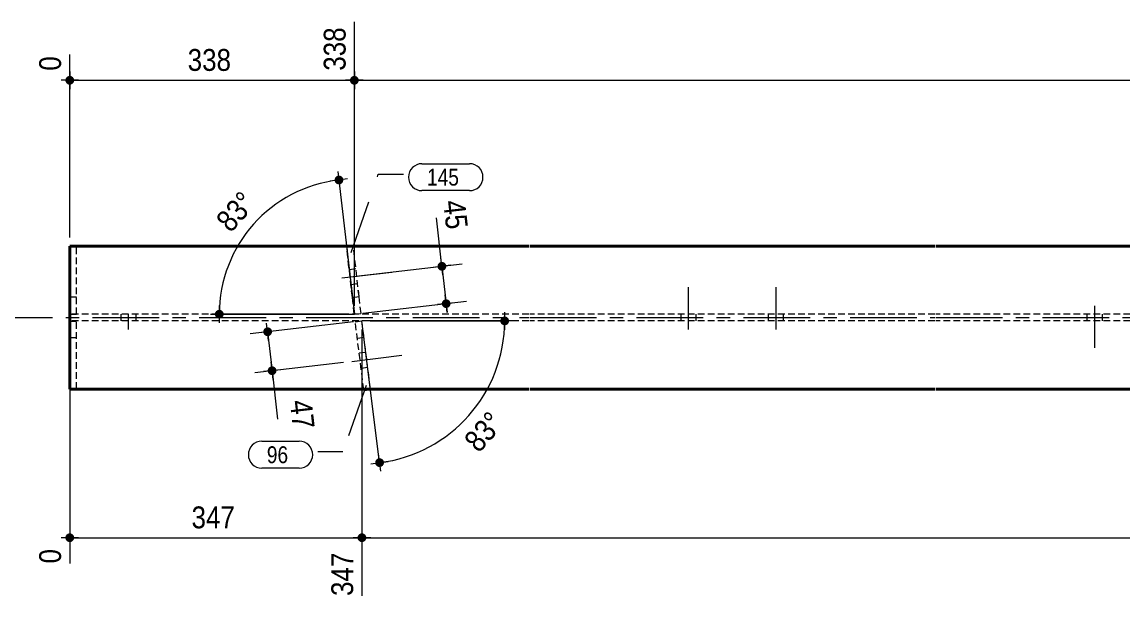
# Model space of a CAD drawing. Header units: millimetres. Extents: x 2 to 410, y 5 to 282.
# Drawn here: x 71.4 to 202.3, y 106.8 to 175 of the extents above; entities that cross this region are included whole.
import ezdxf

# ---------------------------------------------------------------- set-up
doc = ezdxf.new("R2010")
doc.units = ezdxf.units.MM
for name, pattern in [('AXES', [12.7, 7.9375, -1.5875, 1.5875, -1.5875]), ('CACHE2', [1.190625, 0.79375, -0.396875]), ('INTERROMPUX2', [9.525, 6.35, -3.175])]:
    doc.linetypes.add(name, pattern=pattern)
for name, color, linetype, lineweight in [('Axe', 1, 'Continuous', 0), ('Boulon', 7, 'Continuous', 0), ('Cache', 7, 'Continuous', 0), ('Cotation', 7, 'Continuous', 0), ('Piece', 2, 'Continuous', 0), ('Repère pièce', 3, 'Continuous', 0)]:
    doc.layers.add(name, color=color, linetype=linetype, lineweight=lineweight)
doc.styles.add('ARIAL', font='ARIAL.TTF')
doc.styles.add('COMIC_SANS_MS', font='COMIC.TTF')

# ---------------------------------------------------------------- blocks, each defined once
blk = doc.blocks.new('*A23')
at = {"layer": 'Boulon', "linetype": 'INTERROMPUX2', "lineweight": 0}
for p, q in [((198.05644, 140.320372), (198.05644, 139.520372)), ((198.05644, 140.320372), (198.05644, 139.520372)), ((198.05644, 140.320372), (198.05644, 139.520372)), ((198.956439, 141.320361), (198.956442, 136.320361)), ((198.956439, 141.320361), (198.956442, 136.320361)), ((198.956439, 141.320361), (198.956442, 136.320361)), ((199.85644, 140.320373), (199.85644, 139.520373)), ((199.85644, 140.320373), (199.85644, 139.520373)), ((199.85644, 140.320373), (199.85644, 139.520373))]:
    blk.add_line(p, q, dxfattribs=at)
blk = doc.blocks.new('*A26')
at = {"layer": 'Boulon', "linetype": 'INTERROMPUX2', "lineweight": 0}
for p, q in [((83.198589, 139.520372), (83.198589, 140.320372)), ((83.198589, 139.520372), (83.198589, 140.320372)), ((83.198589, 139.520372), (83.198589, 140.320372)), ((84.098589, 138.520372), (84.098589, 140.320372)), ((84.098589, 138.520372), (84.098589, 140.320372)), ((84.098589, 138.520372), (84.098589, 140.320372)), ((84.998589, 139.520372), (84.998589, 140.320372)), ((84.998589, 139.520372), (84.998589, 140.320372)), ((84.998589, 139.520372), (84.998589, 140.320372))]:
    blk.add_line(p, q, dxfattribs=at)
blk = doc.blocks.new('*A30')
at = {"layer": 'Boulon', "linetype": 'INTERROMPUX2', "lineweight": 0}
for p, q in [((150.685159, 138.520372), (150.685159, 143.520372)), ((150.685159, 138.520372), (150.685159, 143.520372)), ((150.685159, 138.520372), (150.685159, 143.520372)), ((149.785159, 139.520372), (149.785159, 140.320372)), ((149.785159, 139.520372), (149.785159, 140.320372)), ((149.785159, 139.520372), (149.785159, 140.320372)), ((151.585159, 139.520372), (151.585159, 140.320372)), ((151.585159, 139.520372), (151.585159, 140.320372)), ((151.585159, 139.520372), (151.585159, 140.320372))]:
    blk.add_line(p, q, dxfattribs=at)
blk = doc.blocks.new('*A31')
at = {"layer": 'Boulon', "linetype": 'INTERROMPUX2', "lineweight": 0}
for p, q in [((161.085159, 138.520372), (161.085159, 143.520372)), ((161.085159, 138.520372), (161.085159, 143.520372)), ((161.085159, 138.520372), (161.085159, 143.520372)), ((160.185159, 139.520372), (160.185159, 140.320372)), ((160.185159, 139.520372), (160.185159, 140.320372)), ((160.185159, 139.520372), (160.185159, 140.320372)), ((161.985159, 139.520372), (161.985159, 140.320372)), ((161.985159, 139.520372), (161.985159, 140.320372)), ((161.985159, 139.520372), (161.985159, 140.320372))]:
    blk.add_line(p, q, dxfattribs=at)
blk = doc.blocks.new('*A32')
at = {"layer": 'Boulon', "linetype": 'INTERROMPUX2', "lineweight": 0}
for p, q in [((109.435295, 144.641034), (115.396097, 145.325756)), ((109.435295, 144.641034), (115.396097, 145.325756)), ((109.435295, 144.641034), (115.396097, 145.325756)), ((110.326054, 145.649274), (111.120827, 145.740571)), ((110.326054, 145.649274), (111.120827, 145.740571)), ((110.326054, 145.649274), (111.120827, 145.740571)), ((110.53147, 143.861034), (111.326244, 143.95233)), ((110.53147, 143.861034), (111.326244, 143.95233)), ((110.53147, 143.861034), (111.326244, 143.95233))]:
    blk.add_line(p, q, dxfattribs=at)
blk = doc.blocks.new('*A35')
at = {"layer": 'Boulon', "linetype": 'INTERROMPUX2', "lineweight": 0}
for p, q in [((110.630812, 134.692238), (116.58484, 135.433556)), ((110.630812, 134.692238), (116.58484, 135.433556)), ((110.630812, 134.692238), (116.58484, 135.433556)), ((111.511952, 135.708896), (112.305823, 135.807738)), ((111.511952, 135.708896), (112.305823, 135.807738)), ((111.511952, 135.708896), (112.305823, 135.807738)), ((111.734347, 133.922687), (112.528218, 134.021529)), ((111.734347, 133.922687), (112.528218, 134.021529)), ((111.734347, 133.922687), (112.528218, 134.021529))]:
    blk.add_line(p, q, dxfattribs=at)
blk = doc.blocks.new('*A36')
at = {"layer": 'Axe', "color": 1, "linetype": 'AXES', "lineweight": 15}
for p, q in [((67.098334, 139.920372), (131.699518, 139.920372)), ((131.799518, 139.920372), (179.970799, 139.920372)), ((180.070799, 139.920372), (269.886081, 139.920372))]:
    blk.add_line(p, q, dxfattribs=at)
at = {"layer": 'Cache', "color": 7, "linetype": 'CACHE2', "lineweight": 20}
for p, q in [((131.699518, 140.320372), (77.098334, 140.320372)), ((179.970799, 140.320372), (131.799518, 140.320372)), ((269.886081, 140.320372), (180.070799, 140.320372)), ((131.699518, 139.520372), (77.098334, 139.520372)), ((179.970799, 139.520372), (131.799518, 139.520372)), ((269.886081, 139.520372), (180.070799, 139.520372))]:
    blk.add_line(p, q, dxfattribs=at)
at = {"layer": 'Piece', "color": 2, "linetype": 'Continuous', "lineweight": 40}
for p, q in [((77.098334, 148.420372), (77.098334, 131.420372)), ((77.098334, 148.420372), (131.699518, 148.420372)), ((131.799518, 148.420372), (179.970799, 148.420372)), ((180.070799, 148.420372), (269.886081, 148.420372)), ((77.098334, 131.420372), (131.699518, 131.420372)), ((131.799518, 131.420372), (179.970799, 131.420372)), ((180.070799, 131.420372), (269.886081, 131.420372))]:
    blk.add_line(p, q, dxfattribs=at)
blk = doc.blocks.new('*A37')
at = {"layer": 'Cache', "color": 7, "linetype": 'CACHE2', "lineweight": 20}
for p, q in [((110.824389, 148.323315), (110.029046, 148.231967)), ((110.029046, 148.231967), (110.029614, 148.232032)), ((110.708646, 142.314866), (110.029046, 148.231967)), ((110.029614, 148.232032), (110.709213, 142.314931)), ((111.503421, 142.406148), (110.823822, 148.323249)), ((111.503989, 142.406213), (110.824389, 148.323315)), ((110.708646, 142.314866), (111.503989, 142.406213)), ((110.936887, 140.327932), (110.708646, 142.314866)), ((110.709213, 142.314931), (110.937386, 140.327989)), ((111.731662, 140.419214), (111.503421, 142.406148)), ((111.732161, 140.419272), (111.503989, 142.406213)), ((110.936887, 140.327932), (111.732161, 140.419272)), ((110.937386, 140.327989), (110.936887, 140.327932))]:
    blk.add_line(p, q, dxfattribs=at)
blk = doc.blocks.new('*A40')
at = {"layer": 'Cache', "color": 7, "linetype": 'CACHE2', "lineweight": 20}
for p, q in [((77.899957, 148.410372), (77.099957, 148.410372)), ((77.099957, 148.410372), (77.099957, 140.330372)), ((77.899957, 140.330372), (77.899957, 148.410372)), ((77.899957, 142.330372), (77.099957, 142.330372)), ((77.099957, 140.330372), (77.899957, 140.330372))]:
    blk.add_line(p, q, dxfattribs=at)
blk = doc.blocks.new('*A41')
at = {"layer": 'Cache', "color": 7, "linetype": 'CACHE2', "lineweight": 20}
for p, q in [((77.099957, 131.430372), (77.099957, 139.510372)), ((77.099957, 139.510372), (77.899957, 139.510372)), ((77.899957, 131.430372), (77.899957, 139.510372)), ((77.899957, 137.510372), (77.099957, 137.510372)), ((77.899957, 131.430372), (77.099957, 131.430372))]:
    blk.add_line(p, q, dxfattribs=at)
blk = doc.blocks.new('*A42')
at = {"layer": 'Cache', "color": 7, "linetype": 'CACHE2', "lineweight": 20}
for p, q in [((111.049704, 139.42153), (111.843574, 139.520372)), ((112.055548, 131.342906), (111.049704, 139.42153)), ((112.849418, 131.441748), (111.843574, 139.520372)), ((112.09068, 137.535696), (111.29681, 137.436854)), ((112.849418, 131.441748), (112.677732, 131.420372))]:
    blk.add_line(p, q, dxfattribs=at)
at = {"layer": 'Piece', "color": 2, "linetype": 'Continuous', "lineweight": 40}
for p in [(112.045903, 131.420372), (112.677732, 131.420372)]:
    blk.add_line(p, (112.055548, 131.342906), dxfattribs=at)
blk = doc.blocks.new('*A79')
at = {"layer": 'Cotation'}
for points in [[(77.07, 167.6), (77.05, 167.6), (77.02, 167.61), (77, 167.61), (76.97, 167.62), (76.95, 167.62), (76.92, 167.63), (76.9, 167.64), (76.88, 167.65), (76.85, 167.66), (76.83, 167.68), (76.81, 167.69), (76.79, 167.7), (76.77, 167.72), (76.75, 167.74), (76.73, 167.75), (76.71, 167.77), (76.7, 167.79), (76.68, 167.81), (76.67, 167.83), (76.65, 167.85), (76.64, 167.88), (76.63, 167.9), (76.62, 167.92), (76.61, 167.95), (76.6, 167.97), (76.59, 167.99), (76.59, 168.02), (76.58, 168.04), (76.58, 168.07), (76.58, 168.1), (76.58, 168.12), (76.58, 168.15), (76.58, 168.17), (76.58, 168.2), (76.59, 168.22), (76.59, 168.25), (76.6, 168.27), (76.61, 168.3), (76.62, 168.32), (76.63, 168.34), (76.64, 168.37), (76.65, 168.39), (76.67, 168.41), (76.68, 168.43), (76.7, 168.45), (76.71, 168.47), (76.73, 168.49), (76.75, 168.51), (76.77, 168.52), (76.79, 168.54), (76.81, 168.55), (76.83, 168.57), (76.85, 168.58), (76.88, 168.59), (76.9, 168.6), (76.92, 168.61), (76.95, 168.62), (76.97, 168.63), (77, 168.63), (77.02, 168.64), (77.05, 168.64), (77.07, 168.64), (77.1, 168.64), (77.12, 168.64), (77.15, 168.64), (77.17, 168.64), (77.2, 168.63), (77.22, 168.63), (77.25, 168.62), (77.27, 168.61), (77.3, 168.6), (77.32, 168.59), (77.34, 168.58), (77.37, 168.57), (77.39, 168.55), (77.41, 168.54), (77.43, 168.52), (77.45, 168.51), (77.47, 168.49), (77.48, 168.47), (77.5, 168.45), (77.52, 168.43), (77.53, 168.41), (77.54, 168.39), (77.56, 168.37), (77.57, 168.34), (77.58, 168.32), (77.59, 168.3), (77.6, 168.27), (77.6, 168.25), (77.61, 168.22), (77.61, 168.2), (77.62, 168.17), (77.62, 168.15), (77.62, 168.12), (77.62, 168.1), (77.62, 168.07), (77.61, 168.04), (77.61, 168.02), (77.6, 167.99), (77.6, 167.97), (77.59, 167.95), (77.58, 167.92), (77.57, 167.9), (77.56, 167.88), (77.54, 167.85), (77.53, 167.83), (77.52, 167.81), (77.5, 167.79), (77.48, 167.77), (77.47, 167.75), (77.45, 167.74), (77.43, 167.72), (77.41, 167.7), (77.39, 167.69), (77.37, 167.68), (77.34, 167.66), (77.32, 167.65), (77.3, 167.64), (77.27, 167.63), (77.25, 167.62), (77.22, 167.62), (77.2, 167.61), (77.17, 167.61), (77.15, 167.6), (77.12, 167.6), (77.1, 167.6)], [(110.91, 167.6), (110.89, 167.6), (110.86, 167.61), (110.84, 167.61), (110.81, 167.62), (110.79, 167.62), (110.76, 167.63), (110.74, 167.64), (110.71, 167.65), (110.69, 167.66), (110.67, 167.68), (110.65, 167.69), (110.63, 167.7), (110.61, 167.72), (110.59, 167.74), (110.57, 167.75), (110.55, 167.77), (110.53, 167.79), (110.52, 167.81), (110.5, 167.83), (110.49, 167.85), (110.48, 167.88), (110.47, 167.9), (110.46, 167.92), (110.45, 167.95), (110.44, 167.97), (110.43, 167.99), (110.43, 168.02), (110.42, 168.04), (110.42, 168.07), (110.42, 168.1), (110.42, 168.12), (110.42, 168.15), (110.42, 168.17), (110.42, 168.2), (110.43, 168.22), (110.43, 168.25), (110.44, 168.27), (110.45, 168.3), (110.46, 168.32), (110.47, 168.34), (110.48, 168.37), (110.49, 168.39), (110.5, 168.41), (110.52, 168.43), (110.53, 168.45), (110.55, 168.47), (110.57, 168.49), (110.59, 168.51), (110.61, 168.52), (110.63, 168.54), (110.65, 168.55), (110.67, 168.57), (110.69, 168.58), (110.71, 168.59), (110.74, 168.6), (110.76, 168.61), (110.79, 168.62), (110.81, 168.63), (110.84, 168.63), (110.86, 168.64), (110.89, 168.64), (110.91, 168.64), (110.94, 168.64), (110.96, 168.64), (110.99, 168.64), (111.01, 168.64), (111.04, 168.63), (111.06, 168.63), (111.09, 168.62), (111.11, 168.61), (111.14, 168.6), (111.16, 168.59), (111.18, 168.58), (111.2, 168.57), (111.23, 168.55), (111.25, 168.54), (111.27, 168.52), (111.29, 168.51), (111.3, 168.49), (111.32, 168.47), (111.34, 168.45), (111.35, 168.43), (111.37, 168.41), (111.38, 168.39), (111.4, 168.37), (111.41, 168.34), (111.42, 168.32), (111.43, 168.3), (111.43, 168.27), (111.44, 168.25), (111.45, 168.22), (111.45, 168.2), (111.45, 168.17), (111.46, 168.15), (111.46, 168.12), (111.46, 168.1), (111.45, 168.07), (111.45, 168.04), (111.45, 168.02), (111.44, 167.99), (111.43, 167.97), (111.43, 167.95), (111.42, 167.92), (111.41, 167.9), (111.4, 167.88), (111.38, 167.85), (111.37, 167.83), (111.35, 167.81), (111.34, 167.79), (111.32, 167.77), (111.3, 167.75), (111.29, 167.74), (111.27, 167.72), (111.25, 167.7), (111.23, 167.69), (111.2, 167.68), (111.18, 167.66), (111.16, 167.65), (111.14, 167.64), (111.11, 167.63), (111.09, 167.62), (111.06, 167.62), (111.04, 167.61), (111.01, 167.61), (110.99, 167.6), (110.96, 167.6), (110.94, 167.6)]]:
    blk.add_hatch(color=256, dxfattribs=at).paths.add_polyline_path(points, flags=17)
at = {"layer": 'Cotation', "linetype": 'Continuous', "lineweight": 0}
for p, q in [((110.94, 141.33), (110.94, 175.05)), ((77.1, 149.42), (77.1, 171.19)), ((77.1, 169.16), (77.1, 167.08)), ((110.94, 169.16), (110.94, 167.08)), ((78.14, 168.12), (76.06, 168.12)), ((77.1, 168.12), (76.06, 168.12)), ((77.1, 168.12), (110.94, 168.12)), ((111.98, 168.12), (109.9, 168.12)), ((110.94, 168.12), (111.98, 168.12))]:
    blk.add_line(p, q, dxfattribs=at)
at = {"layer": 'Cotation'}
for p in [(77.1, 168.12), (110.94, 168.12)]:
    blk.add_point(p, dxfattribs=at)
at = {"layer": 'Cotation', "style": 'ARIAL', "width": 0.85}
for s, p in [('338', (109.9, 169.26)), ('0', (76.06, 169.26))]:
    blk.add_text(s, height=2.6, rotation=90.0002, dxfattribs=at).set_placement(p)
blk.add_text('338', height=2.6, dxfattribs=at).set_placement((91.12, 169.24))
blk = doc.blocks.new('*A80')
at = {"layer": 'Cotation'}
blk.add_hatch(color=256, dxfattribs=at).paths.add_polyline_path([(110.91, 167.6), (110.89, 167.6), (110.86, 167.61), (110.84, 167.61), (110.81, 167.62), (110.79, 167.62), (110.76, 167.63), (110.74, 167.64), (110.71, 167.65), (110.69, 167.66), (110.67, 167.68), (110.65, 167.69), (110.63, 167.7), (110.61, 167.72), (110.59, 167.74), (110.57, 167.75), (110.55, 167.77), (110.53, 167.79), (110.52, 167.81), (110.5, 167.83), (110.49, 167.85), (110.48, 167.88), (110.47, 167.9), (110.46, 167.92), (110.45, 167.95), (110.44, 167.97), (110.43, 167.99), (110.43, 168.02), (110.42, 168.04), (110.42, 168.07), (110.42, 168.1), (110.42, 168.12), (110.42, 168.15), (110.42, 168.17), (110.42, 168.2), (110.43, 168.22), (110.43, 168.25), (110.44, 168.27), (110.45, 168.3), (110.46, 168.32), (110.47, 168.34), (110.48, 168.37), (110.49, 168.39), (110.5, 168.41), (110.52, 168.43), (110.53, 168.45), (110.55, 168.47), (110.57, 168.49), (110.59, 168.51), (110.61, 168.52), (110.63, 168.54), (110.65, 168.55), (110.67, 168.57), (110.69, 168.58), (110.71, 168.59), (110.74, 168.6), (110.76, 168.61), (110.79, 168.62), (110.81, 168.63), (110.84, 168.63), (110.86, 168.64), (110.89, 168.64), (110.91, 168.64), (110.94, 168.64), (110.96, 168.64), (110.99, 168.64), (111.01, 168.64), (111.04, 168.63), (111.06, 168.63), (111.09, 168.62), (111.11, 168.61), (111.14, 168.6), (111.16, 168.59), (111.18, 168.58), (111.2, 168.57), (111.23, 168.55), (111.25, 168.54), (111.27, 168.52), (111.29, 168.51), (111.3, 168.49), (111.32, 168.47), (111.34, 168.45), (111.35, 168.43), (111.37, 168.41), (111.38, 168.39), (111.4, 168.37), (111.41, 168.34), (111.42, 168.32), (111.43, 168.3), (111.43, 168.27), (111.44, 168.25), (111.45, 168.22), (111.45, 168.2), (111.45, 168.17), (111.46, 168.15), (111.46, 168.12), (111.46, 168.1), (111.45, 168.07), (111.45, 168.04), (111.45, 168.02), (111.44, 167.99), (111.43, 167.97), (111.43, 167.95), (111.42, 167.92), (111.41, 167.9), (111.4, 167.88), (111.38, 167.85), (111.37, 167.83), (111.35, 167.81), (111.34, 167.79), (111.32, 167.77), (111.3, 167.75), (111.29, 167.74), (111.27, 167.72), (111.25, 167.7), (111.23, 167.69), (111.2, 167.68), (111.18, 167.66), (111.16, 167.65), (111.14, 167.64), (111.11, 167.63), (111.09, 167.62), (111.06, 167.62), (111.04, 167.61), (111.01, 167.61), (110.99, 167.6), (110.96, 167.6), (110.94, 167.6)], flags=17)
at = {"layer": 'Cotation', "linetype": 'Continuous', "lineweight": 0}
for p, q in [((110.94, 141.33), (110.94, 175.05)), ((110.94, 169.16), (110.94, 167.08)), ((111.98, 168.12), (109.9, 168.12)), ((110.94, 168.12), (109.9, 168.12)), ((110.94, 168.12), (336.96, 168.12))]:
    blk.add_line(p, q, dxfattribs=at)
at = {"layer": 'Cotation'}
blk.add_point((110.94, 168.12), dxfattribs=at)
blk = doc.blocks.new('*A84')
at = {"layer": 'Cotation'}
for points in [[(128.79, 139), (128.76, 139), (128.74, 139.01), (128.71, 139.01), (128.69, 139.02), (128.66, 139.02), (128.64, 139.03), (128.62, 139.04), (128.59, 139.05), (128.57, 139.06), (128.55, 139.07), (128.53, 139.09), (128.51, 139.1), (128.49, 139.12), (128.47, 139.14), (128.45, 139.15), (128.43, 139.17), (128.41, 139.19), (128.4, 139.21), (128.38, 139.23), (128.37, 139.25), (128.36, 139.28), (128.35, 139.3), (128.34, 139.32), (128.33, 139.35), (128.32, 139.37), (128.31, 139.39), (128.31, 139.42), (128.3, 139.44), (128.3, 139.47), (128.3, 139.49), (128.3, 139.52), (128.3, 139.55), (128.3, 139.57), (128.3, 139.6), (128.31, 139.62), (128.31, 139.65), (128.32, 139.67), (128.33, 139.7), (128.34, 139.72), (128.35, 139.74), (128.36, 139.77), (128.37, 139.79), (128.38, 139.81), (128.4, 139.83), (128.41, 139.85), (128.43, 139.87), (128.45, 139.89), (128.47, 139.91), (128.49, 139.92), (128.51, 139.94), (128.53, 139.95), (128.55, 139.97), (128.57, 139.98), (128.59, 139.99), (128.62, 140), (128.64, 140.01), (128.66, 140.02), (128.69, 140.02), (128.71, 140.03), (128.74, 140.03), (128.76, 140.04), (128.79, 140.04), (128.82, 140.04), (128.84, 140.04), (128.87, 140.04), (128.89, 140.03), (128.92, 140.03), (128.94, 140.02), (128.97, 140.02), (128.99, 140.01), (129.01, 140), (129.04, 139.99), (129.06, 139.98), (129.08, 139.97), (129.1, 139.95), (129.13, 139.94), (129.15, 139.92), (129.17, 139.91), (129.18, 139.89), (129.2, 139.87), (129.22, 139.85), (129.23, 139.83), (129.25, 139.81), (129.26, 139.79), (129.27, 139.77), (129.29, 139.74), (129.3, 139.72), (129.31, 139.7), (129.31, 139.67), (129.32, 139.65), (129.33, 139.62), (129.33, 139.6), (129.33, 139.57), (129.34, 139.55), (129.34, 139.52), (129.34, 139.49), (129.33, 139.47), (129.33, 139.44), (129.33, 139.42), (129.32, 139.39), (129.31, 139.37), (129.31, 139.35), (129.3, 139.32), (129.29, 139.3), (129.27, 139.28), (129.26, 139.25), (129.25, 139.23), (129.23, 139.21), (129.22, 139.19), (129.2, 139.17), (129.18, 139.15), (129.17, 139.14), (129.15, 139.12), (129.13, 139.1), (129.1, 139.09), (129.08, 139.07), (129.06, 139.06), (129.04, 139.05), (129.01, 139.04), (128.99, 139.03), (128.97, 139.02), (128.94, 139.02), (128.92, 139.01), (128.89, 139.01), (128.87, 139), (128.84, 139), (128.82, 139)], [(113.92, 122.16), (113.89, 122.16), (113.86, 122.16), (113.84, 122.17), (113.81, 122.17), (113.79, 122.18), (113.77, 122.19), (113.74, 122.2), (113.72, 122.21), (113.7, 122.22), (113.67, 122.23), (113.65, 122.25), (113.63, 122.26), (113.61, 122.28), (113.59, 122.29), (113.57, 122.31), (113.56, 122.33), (113.54, 122.35), (113.52, 122.37), (113.51, 122.39), (113.49, 122.41), (113.48, 122.43), (113.47, 122.46), (113.46, 122.48), (113.45, 122.5), (113.44, 122.53), (113.44, 122.55), (113.43, 122.58), (113.43, 122.6), (113.42, 122.63), (113.42, 122.65), (113.42, 122.68), (113.42, 122.7), (113.42, 122.73), (113.43, 122.75), (113.43, 122.78), (113.44, 122.8), (113.44, 122.83), (113.45, 122.85), (113.46, 122.88), (113.47, 122.9), (113.48, 122.92), (113.49, 122.95), (113.51, 122.97), (113.52, 122.99), (113.54, 123.01), (113.56, 123.03), (113.57, 123.05), (113.59, 123.06), (113.61, 123.08), (113.63, 123.1), (113.65, 123.11), (113.67, 123.12), (113.7, 123.14), (113.72, 123.15), (113.74, 123.16), (113.77, 123.17), (113.79, 123.18), (113.81, 123.18), (113.84, 123.19), (113.86, 123.19), (113.89, 123.2), (113.92, 123.2), (113.94, 123.2), (113.97, 123.2), (113.99, 123.2), (114.02, 123.19), (114.04, 123.19), (114.07, 123.18), (114.09, 123.18), (114.12, 123.17), (114.14, 123.16), (114.16, 123.15), (114.19, 123.14), (114.21, 123.12), (114.23, 123.11), (114.25, 123.1), (114.27, 123.08), (114.29, 123.06), (114.31, 123.05), (114.33, 123.03), (114.34, 123.01), (114.36, 122.99), (114.37, 122.97), (114.39, 122.95), (114.4, 122.92), (114.41, 122.9), (114.42, 122.88), (114.43, 122.85), (114.44, 122.83), (114.44, 122.8), (114.45, 122.78), (114.45, 122.75), (114.46, 122.73), (114.46, 122.7), (114.46, 122.68), (114.46, 122.65), (114.46, 122.63), (114.45, 122.6), (114.45, 122.58), (114.44, 122.55), (114.44, 122.53), (114.43, 122.5), (114.42, 122.48), (114.41, 122.46), (114.4, 122.43), (114.39, 122.41), (114.37, 122.39), (114.36, 122.37), (114.34, 122.35), (114.33, 122.33), (114.31, 122.31), (114.29, 122.29), (114.27, 122.28), (114.25, 122.26), (114.23, 122.25), (114.21, 122.23), (114.19, 122.22), (114.16, 122.21), (114.14, 122.2), (114.12, 122.19), (114.09, 122.18), (114.07, 122.17), (114.04, 122.17), (114.02, 122.16), (113.99, 122.16), (113.97, 122.16), (113.94, 122.16)]]:
    blk.add_hatch(color=256, dxfattribs=at).paths.add_polyline_path(points, flags=17)
at = {"layer": 'Cotation', "linetype": 'Continuous', "lineweight": 0}
for p, q in [((128.82, 138.48), (128.82, 140.56)), ((128.82, 139.52), (111.84, 139.52)), ((113.94, 122.68), (111.84, 139.52)), ((112.84, 139.52), (128.82, 139.52)), ((129.86, 139.52), (127.78, 139.52)), ((114.07, 121.65), (113.81, 123.71)), ((112.91, 122.55), (114.97, 122.81))]:
    blk.add_line(p, q, dxfattribs=at)
blk.add_arc((111.84, 139.52), 16.97, 277.0972, 0, dxfattribs=at)
at = {"layer": 'Cotation'}
for p in [(128.82, 139.52), (113.94, 122.68)]:
    blk.add_point(p, dxfattribs=at)
at = {"layer": 'Cotation', "style": 'ARIAL', "width": 0.85}
blk.add_text('83°', height=2.6, rotation=48.5467, dxfattribs=at).set_placement((125.75, 123.74))
blk = doc.blocks.new('*A85')
at = {"layer": 'Cotation'}
for points in [[(109.08, 155.75), (109.06, 155.75), (109.03, 155.76), (109, 155.76), (108.98, 155.77), (108.96, 155.77), (108.93, 155.78), (108.91, 155.79), (108.88, 155.8), (108.86, 155.81), (108.84, 155.83), (108.82, 155.84), (108.8, 155.85), (108.78, 155.87), (108.76, 155.89), (108.74, 155.9), (108.72, 155.92), (108.7, 155.94), (108.69, 155.96), (108.67, 155.98), (108.66, 156), (108.65, 156.03), (108.64, 156.05), (108.63, 156.07), (108.62, 156.1), (108.61, 156.12), (108.6, 156.15), (108.6, 156.17), (108.59, 156.2), (108.59, 156.22), (108.59, 156.25), (108.59, 156.27), (108.59, 156.3), (108.59, 156.32), (108.59, 156.35), (108.6, 156.37), (108.6, 156.4), (108.61, 156.42), (108.62, 156.45), (108.63, 156.47), (108.64, 156.49), (108.65, 156.52), (108.66, 156.54), (108.67, 156.56), (108.69, 156.58), (108.7, 156.6), (108.72, 156.62), (108.74, 156.64), (108.76, 156.66), (108.78, 156.67), (108.8, 156.69), (108.82, 156.7), (108.84, 156.72), (108.86, 156.73), (108.88, 156.74), (108.91, 156.75), (108.93, 156.76), (108.96, 156.77), (108.98, 156.78), (109, 156.78), (109.03, 156.79), (109.06, 156.79), (109.08, 156.79), (109.11, 156.79), (109.13, 156.79), (109.16, 156.79), (109.18, 156.79), (109.21, 156.78), (109.23, 156.78), (109.26, 156.77), (109.28, 156.76), (109.31, 156.75), (109.33, 156.74), (109.35, 156.73), (109.37, 156.72), (109.4, 156.7), (109.42, 156.69), (109.44, 156.67), (109.46, 156.66), (109.47, 156.64), (109.49, 156.62), (109.51, 156.6), (109.52, 156.58), (109.54, 156.56), (109.55, 156.54), (109.56, 156.52), (109.58, 156.49), (109.59, 156.47), (109.6, 156.45), (109.6, 156.42), (109.61, 156.4), (109.62, 156.37), (109.62, 156.35), (109.62, 156.32), (109.63, 156.3), (109.63, 156.27), (109.63, 156.25), (109.62, 156.22), (109.62, 156.2), (109.62, 156.17), (109.61, 156.15), (109.6, 156.12), (109.6, 156.1), (109.59, 156.07), (109.58, 156.05), (109.56, 156.03), (109.55, 156), (109.54, 155.98), (109.52, 155.96), (109.51, 155.94), (109.49, 155.92), (109.47, 155.9), (109.46, 155.89), (109.44, 155.87), (109.42, 155.85), (109.4, 155.84), (109.37, 155.83), (109.35, 155.81), (109.33, 155.8), (109.31, 155.79), (109.28, 155.78), (109.26, 155.77), (109.23, 155.77), (109.21, 155.76), (109.18, 155.76), (109.16, 155.75), (109.13, 155.75), (109.11, 155.75)], [(94.86, 139.8), (94.83, 139.8), (94.81, 139.81), (94.78, 139.81), (94.76, 139.82), (94.73, 139.82), (94.71, 139.83), (94.68, 139.84), (94.66, 139.85), (94.64, 139.86), (94.61, 139.87), (94.59, 139.89), (94.57, 139.9), (94.55, 139.92), (94.53, 139.94), (94.51, 139.95), (94.5, 139.97), (94.48, 139.99), (94.46, 140.01), (94.45, 140.03), (94.44, 140.05), (94.42, 140.08), (94.41, 140.1), (94.4, 140.12), (94.39, 140.15), (94.38, 140.17), (94.38, 140.19), (94.37, 140.22), (94.37, 140.24), (94.36, 140.27), (94.36, 140.29), (94.36, 140.32), (94.36, 140.35), (94.36, 140.37), (94.37, 140.4), (94.37, 140.42), (94.38, 140.45), (94.38, 140.47), (94.39, 140.5), (94.4, 140.52), (94.41, 140.54), (94.42, 140.57), (94.44, 140.59), (94.45, 140.61), (94.46, 140.63), (94.48, 140.65), (94.5, 140.67), (94.51, 140.69), (94.53, 140.71), (94.55, 140.72), (94.57, 140.74), (94.59, 140.75), (94.61, 140.77), (94.64, 140.78), (94.66, 140.79), (94.68, 140.8), (94.71, 140.81), (94.73, 140.82), (94.76, 140.82), (94.78, 140.83), (94.81, 140.83), (94.83, 140.84), (94.86, 140.84), (94.88, 140.84), (94.91, 140.84), (94.93, 140.84), (94.96, 140.83), (94.98, 140.83), (95.01, 140.82), (95.03, 140.82), (95.06, 140.81), (95.08, 140.8), (95.1, 140.79), (95.13, 140.78), (95.15, 140.77), (95.17, 140.75), (95.19, 140.74), (95.21, 140.72), (95.23, 140.71), (95.25, 140.69), (95.27, 140.67), (95.28, 140.65), (95.3, 140.63), (95.31, 140.61), (95.33, 140.59), (95.34, 140.57), (95.35, 140.54), (95.36, 140.52), (95.37, 140.5), (95.38, 140.47), (95.39, 140.45), (95.39, 140.42), (95.4, 140.4), (95.4, 140.37), (95.4, 140.35), (95.4, 140.32), (95.4, 140.29), (95.4, 140.27), (95.4, 140.24), (95.39, 140.22), (95.39, 140.19), (95.38, 140.17), (95.37, 140.15), (95.36, 140.12), (95.35, 140.1), (95.34, 140.08), (95.33, 140.05), (95.31, 140.03), (95.3, 140.01), (95.28, 139.99), (95.27, 139.97), (95.25, 139.95), (95.23, 139.94), (95.21, 139.92), (95.19, 139.9), (95.17, 139.89), (95.15, 139.87), (95.13, 139.86), (95.1, 139.85), (95.08, 139.84), (95.06, 139.83), (95.03, 139.82), (95.01, 139.82), (94.98, 139.81), (94.96, 139.81), (94.93, 139.8), (94.91, 139.8), (94.88, 139.8)]]:
    blk.add_hatch(color=256, dxfattribs=at).paths.add_polyline_path(points, flags=17)
at = {"layer": 'Cotation', "linetype": 'Continuous', "lineweight": 0}
for p, q in [((108.99, 157.3), (109.22, 155.24)), ((110.14, 156.39), (108.07, 156.15)), ((109.11, 156.27), (110.94, 140.32)), ((93.84, 140.32), (95.92, 140.32)), ((94.88, 141.36), (94.88, 139.28)), ((109.94, 140.32), (94.88, 140.32)), ((94.88, 140.32), (110.94, 140.32))]:
    blk.add_line(p, q, dxfattribs=at)
blk.add_arc((110.94, 140.32), 16.06, 96.5519, 180, dxfattribs=at)
at = {"layer": 'Cotation'}
for p in [(109.11, 156.27), (94.88, 140.32)]:
    blk.add_point(p, dxfattribs=at)
at = {"layer": 'Cotation', "style": 'ARIAL', "width": 0.85}
blk.add_text('83°', height=2.6, rotation=48.2774, dxfattribs=at).set_placement((96.24, 149.91))
blk = doc.blocks.new('*A89')
at = {"layer": 'Cotation'}
for points in [[(100.6, 137.71), (100.58, 137.71), (100.55, 137.72), (100.53, 137.72), (100.5, 137.73), (100.48, 137.73), (100.45, 137.74), (100.43, 137.75), (100.41, 137.76), (100.38, 137.77), (100.36, 137.79), (100.34, 137.8), (100.32, 137.81), (100.3, 137.83), (100.28, 137.85), (100.26, 137.86), (100.24, 137.88), (100.23, 137.9), (100.21, 137.92), (100.2, 137.94), (100.18, 137.96), (100.17, 137.99), (100.16, 138.01), (100.15, 138.03), (100.14, 138.06), (100.13, 138.08), (100.12, 138.11), (100.12, 138.13), (100.11, 138.16), (100.11, 138.18), (100.11, 138.21), (100.11, 138.23), (100.11, 138.26), (100.11, 138.28), (100.11, 138.31), (100.12, 138.33), (100.12, 138.36), (100.13, 138.38), (100.14, 138.41), (100.15, 138.43), (100.16, 138.45), (100.17, 138.48), (100.18, 138.5), (100.2, 138.52), (100.21, 138.54), (100.23, 138.56), (100.24, 138.58), (100.26, 138.6), (100.28, 138.62), (100.3, 138.63), (100.32, 138.65), (100.34, 138.66), (100.36, 138.68), (100.38, 138.69), (100.41, 138.7), (100.43, 138.71), (100.45, 138.72), (100.48, 138.73), (100.5, 138.74), (100.53, 138.74), (100.55, 138.75), (100.58, 138.75), (100.6, 138.75), (100.63, 138.75), (100.65, 138.75), (100.68, 138.75), (100.7, 138.75), (100.73, 138.74), (100.75, 138.74), (100.78, 138.73), (100.8, 138.72), (100.83, 138.71), (100.85, 138.7), (100.87, 138.69), (100.9, 138.68), (100.92, 138.66), (100.94, 138.65), (100.96, 138.63), (100.98, 138.62), (101, 138.6), (101.01, 138.58), (101.03, 138.56), (101.05, 138.54), (101.06, 138.52), (101.07, 138.5), (101.09, 138.48), (101.1, 138.45), (101.11, 138.43), (101.12, 138.41), (101.13, 138.38), (101.13, 138.36), (101.14, 138.33), (101.14, 138.31), (101.15, 138.28), (101.15, 138.26), (101.15, 138.23), (101.15, 138.21), (101.15, 138.18), (101.14, 138.16), (101.14, 138.13), (101.13, 138.11), (101.13, 138.08), (101.12, 138.06), (101.11, 138.03), (101.1, 138.01), (101.09, 137.99), (101.07, 137.96), (101.06, 137.94), (101.05, 137.92), (101.03, 137.9), (101.01, 137.88), (101, 137.86), (100.98, 137.85), (100.96, 137.83), (100.94, 137.81), (100.92, 137.8), (100.9, 137.79), (100.87, 137.77), (100.85, 137.76), (100.83, 137.75), (100.8, 137.74), (100.78, 137.73), (100.75, 137.73), (100.73, 137.72), (100.7, 137.72), (100.68, 137.71), (100.65, 137.71), (100.63, 137.71)], [(101.13, 133.09), (101.11, 133.09), (101.08, 133.09), (101.06, 133.09), (101.03, 133.1), (101.01, 133.11), (100.98, 133.11), (100.96, 133.12), (100.94, 133.13), (100.91, 133.15), (100.89, 133.16), (100.87, 133.17), (100.85, 133.19), (100.83, 133.2), (100.81, 133.22), (100.79, 133.24), (100.77, 133.26), (100.76, 133.27), (100.74, 133.29), (100.73, 133.32), (100.71, 133.34), (100.7, 133.36), (100.69, 133.38), (100.68, 133.41), (100.67, 133.43), (100.66, 133.45), (100.66, 133.48), (100.65, 133.5), (100.65, 133.53), (100.64, 133.55), (100.64, 133.58), (100.64, 133.6), (100.64, 133.63), (100.64, 133.66), (100.65, 133.68), (100.65, 133.71), (100.66, 133.73), (100.66, 133.76), (100.67, 133.78), (100.68, 133.8), (100.69, 133.83), (100.7, 133.85), (100.71, 133.87), (100.73, 133.89), (100.74, 133.91), (100.76, 133.93), (100.77, 133.95), (100.79, 133.97), (100.81, 133.99), (100.83, 134.01), (100.85, 134.02), (100.87, 134.04), (100.89, 134.05), (100.91, 134.06), (100.94, 134.07), (100.96, 134.08), (100.98, 134.09), (101.01, 134.1), (101.03, 134.11), (101.06, 134.11), (101.08, 134.12), (101.11, 134.12), (101.13, 134.12), (101.16, 134.12), (101.19, 134.12), (101.21, 134.12), (101.24, 134.12), (101.26, 134.11), (101.29, 134.11), (101.31, 134.1), (101.34, 134.09), (101.36, 134.08), (101.38, 134.07), (101.41, 134.06), (101.43, 134.05), (101.45, 134.04), (101.47, 134.02), (101.49, 134.01), (101.51, 133.99), (101.53, 133.97), (101.55, 133.95), (101.56, 133.93), (101.58, 133.91), (101.59, 133.89), (101.61, 133.87), (101.62, 133.85), (101.63, 133.83), (101.64, 133.8), (101.65, 133.78), (101.66, 133.76), (101.66, 133.73), (101.67, 133.71), (101.67, 133.68), (101.68, 133.66), (101.68, 133.63), (101.68, 133.6), (101.68, 133.58), (101.68, 133.55), (101.67, 133.53), (101.67, 133.5), (101.66, 133.48), (101.66, 133.45), (101.65, 133.43), (101.64, 133.41), (101.63, 133.38), (101.62, 133.36), (101.61, 133.34), (101.59, 133.32), (101.58, 133.29), (101.56, 133.27), (101.55, 133.26), (101.53, 133.24), (101.51, 133.22), (101.49, 133.2), (101.47, 133.19), (101.45, 133.17), (101.43, 133.16), (101.41, 133.15), (101.38, 133.13), (101.36, 133.12), (101.34, 133.11), (101.31, 133.11), (101.29, 133.1), (101.26, 133.09), (101.24, 133.09), (101.21, 133.09), (101.19, 133.09), (101.16, 133.08)]]:
    blk.add_hatch(color=256, dxfattribs=at).paths.add_polyline_path(points, flags=17)
at = {"layer": 'Cotation', "linetype": 'Continuous', "lineweight": 0}
for p, q in [((110.85, 139.41), (98.56, 137.99)), ((100.75, 137.2), (100.51, 139.27)), ((100.63, 138.23), (100.51, 139.27)), ((101.66, 138.35), (99.6, 138.11)), ((100.63, 138.23), (101.16, 133.6)), ((109.64, 134.58), (99.09, 133.37)), ((102.19, 133.72), (100.13, 133.49)), ((101.28, 132.57), (101.04, 134.64)), ((101.16, 133.6), (101.82, 127.84)), ((101.16, 133.6), (101.82, 127.84))]:
    blk.add_line(p, q, dxfattribs=at)
at = {"layer": 'Cotation'}
for p in [(100.63, 138.23), (101.16, 133.6)]:
    blk.add_point(p, dxfattribs=at)
at = {"layer": 'Cotation', "style": 'ARIAL', "width": 0.85}
blk.add_text('47', height=2.6, rotation=-83.4456, dxfattribs=at).set_placement((103.26, 129.98))
blk = doc.blocks.new('*A90')
at = {"layer": 'Cotation'}
for points in [[(121.32, 145.49), (121.3, 145.49), (121.27, 145.49), (121.25, 145.5), (121.22, 145.5), (121.2, 145.51), (121.17, 145.52), (121.15, 145.53), (121.13, 145.54), (121.1, 145.55), (121.08, 145.56), (121.06, 145.58), (121.04, 145.59), (121.02, 145.61), (121, 145.62), (120.98, 145.64), (120.96, 145.66), (120.95, 145.68), (120.93, 145.7), (120.92, 145.72), (120.9, 145.74), (120.89, 145.76), (120.88, 145.79), (120.87, 145.81), (120.86, 145.83), (120.85, 145.86), (120.84, 145.88), (120.84, 145.91), (120.83, 145.93), (120.83, 145.96), (120.83, 145.98), (120.83, 146.01), (120.83, 146.03), (120.83, 146.06), (120.83, 146.09), (120.84, 146.11), (120.84, 146.14), (120.85, 146.16), (120.86, 146.18), (120.87, 146.21), (120.88, 146.23), (120.89, 146.25), (120.9, 146.28), (120.92, 146.3), (120.93, 146.32), (120.95, 146.34), (120.96, 146.36), (120.98, 146.38), (121, 146.39), (121.02, 146.41), (121.04, 146.43), (121.06, 146.44), (121.08, 146.46), (121.1, 146.47), (121.13, 146.48), (121.15, 146.49), (121.17, 146.5), (121.2, 146.51), (121.22, 146.51), (121.25, 146.52), (121.27, 146.52), (121.3, 146.53), (121.32, 146.53), (121.35, 146.53), (121.37, 146.53), (121.4, 146.53), (121.43, 146.52), (121.45, 146.52), (121.48, 146.51), (121.5, 146.51), (121.52, 146.5), (121.55, 146.49), (121.57, 146.48), (121.59, 146.47), (121.62, 146.46), (121.64, 146.44), (121.66, 146.43), (121.68, 146.41), (121.7, 146.39), (121.72, 146.38), (121.73, 146.36), (121.75, 146.34), (121.77, 146.32), (121.78, 146.3), (121.79, 146.28), (121.81, 146.25), (121.82, 146.23), (121.83, 146.21), (121.84, 146.18), (121.85, 146.16), (121.85, 146.14), (121.86, 146.11), (121.86, 146.09), (121.87, 146.06), (121.87, 146.03), (121.87, 146.01), (121.87, 145.98), (121.87, 145.96), (121.86, 145.93), (121.86, 145.91), (121.85, 145.88), (121.85, 145.86), (121.84, 145.83), (121.83, 145.81), (121.82, 145.79), (121.81, 145.76), (121.79, 145.74), (121.78, 145.72), (121.77, 145.7), (121.75, 145.68), (121.73, 145.66), (121.72, 145.64), (121.7, 145.62), (121.68, 145.61), (121.66, 145.59), (121.64, 145.58), (121.62, 145.56), (121.59, 145.55), (121.57, 145.54), (121.55, 145.53), (121.52, 145.52), (121.5, 145.51), (121.48, 145.5), (121.45, 145.5), (121.43, 145.49), (121.4, 145.49), (121.37, 145.49), (121.35, 145.49)], [(121.83, 141.06), (121.81, 141.06), (121.78, 141.06), (121.76, 141.06), (121.73, 141.07), (121.71, 141.08), (121.68, 141.09), (121.66, 141.09), (121.64, 141.1), (121.61, 141.12), (121.59, 141.13), (121.57, 141.14), (121.55, 141.16), (121.53, 141.17), (121.51, 141.19), (121.49, 141.21), (121.47, 141.23), (121.46, 141.24), (121.44, 141.26), (121.43, 141.29), (121.41, 141.31), (121.4, 141.33), (121.39, 141.35), (121.38, 141.38), (121.37, 141.4), (121.36, 141.42), (121.35, 141.45), (121.35, 141.47), (121.34, 141.5), (121.34, 141.52), (121.34, 141.55), (121.34, 141.57), (121.34, 141.6), (121.34, 141.63), (121.34, 141.65), (121.35, 141.68), (121.35, 141.7), (121.36, 141.73), (121.37, 141.75), (121.38, 141.77), (121.39, 141.8), (121.4, 141.82), (121.41, 141.84), (121.43, 141.86), (121.44, 141.88), (121.46, 141.9), (121.47, 141.92), (121.49, 141.94), (121.51, 141.96), (121.53, 141.98), (121.55, 141.99), (121.57, 142.01), (121.59, 142.02), (121.61, 142.03), (121.64, 142.04), (121.66, 142.06), (121.68, 142.06), (121.71, 142.07), (121.73, 142.08), (121.76, 142.08), (121.78, 142.09), (121.81, 142.09), (121.83, 142.09), (121.86, 142.09), (121.88, 142.09), (121.91, 142.09), (121.93, 142.09), (121.96, 142.08), (121.98, 142.08), (122.01, 142.07), (122.03, 142.06), (122.06, 142.06), (122.08, 142.04), (122.1, 142.03), (122.13, 142.02), (122.15, 142.01), (122.17, 141.99), (122.19, 141.98), (122.21, 141.96), (122.23, 141.94), (122.24, 141.92), (122.26, 141.9), (122.28, 141.88), (122.29, 141.86), (122.3, 141.84), (122.32, 141.82), (122.33, 141.8), (122.34, 141.77), (122.35, 141.75), (122.36, 141.73), (122.36, 141.7), (122.37, 141.68), (122.37, 141.65), (122.38, 141.63), (122.38, 141.6), (122.38, 141.57), (122.38, 141.55), (122.38, 141.52), (122.37, 141.5), (122.37, 141.47), (122.36, 141.45), (122.36, 141.42), (122.35, 141.4), (122.34, 141.38), (122.33, 141.35), (122.32, 141.33), (122.3, 141.31), (122.29, 141.29), (122.28, 141.26), (122.26, 141.24), (122.24, 141.23), (122.23, 141.21), (122.21, 141.19), (122.19, 141.17), (122.17, 141.16), (122.15, 141.14), (122.13, 141.13), (122.1, 141.12), (122.08, 141.1), (122.06, 141.09), (122.03, 141.09), (122.01, 141.08), (121.98, 141.07), (121.96, 141.06), (121.93, 141.06), (121.91, 141.06), (121.88, 141.06), (121.86, 141.05)]]:
    blk.add_hatch(color=256, dxfattribs=at).paths.add_polyline_path(points, flags=17)
at = {"layer": 'Cotation', "linetype": 'Continuous', "lineweight": 0}
for p, q in [((121.35, 146.01), (120.69, 151.78)), ((121.35, 146.01), (120.69, 151.78)), ((121.47, 144.98), (121.23, 147.04)), ((110.43, 144.76), (123.75, 146.29)), ((122.38, 146.13), (120.32, 145.89)), ((121.35, 146.01), (121.86, 141.57)), ((111.93, 140.43), (124.26, 141.85)), ((122.89, 141.69), (120.83, 141.46)), ((121.98, 140.54), (121.74, 142.61)), ((121.86, 141.57), (121.98, 140.54))]:
    blk.add_line(p, q, dxfattribs=at)
at = {"layer": 'Cotation'}
for p in [(121.35, 146.01), (121.86, 141.57)]:
    blk.add_point(p, dxfattribs=at)
at = {"layer": 'Cotation', "style": 'ARIAL', "width": 0.85}
blk.add_text('45', height=2.6, rotation=-83.4456, dxfattribs=at).set_placement((121.49, 153.72))
blk = doc.blocks.new('*A91')
at = {"layer": 'Cotation'}
for points in [[(77.07, 113.23), (77.05, 113.24), (77.02, 113.24), (77, 113.24), (76.97, 113.25), (76.95, 113.26), (76.92, 113.26), (76.9, 113.27), (76.88, 113.28), (76.85, 113.3), (76.83, 113.31), (76.81, 113.32), (76.79, 113.34), (76.77, 113.35), (76.75, 113.37), (76.73, 113.39), (76.71, 113.41), (76.7, 113.42), (76.68, 113.44), (76.67, 113.47), (76.65, 113.49), (76.64, 113.51), (76.63, 113.53), (76.62, 113.56), (76.61, 113.58), (76.6, 113.6), (76.6, 113.63), (76.59, 113.65), (76.59, 113.68), (76.58, 113.7), (76.58, 113.73), (76.58, 113.75), (76.58, 113.78), (76.58, 113.81), (76.59, 113.83), (76.59, 113.86), (76.6, 113.88), (76.6, 113.91), (76.61, 113.93), (76.62, 113.95), (76.63, 113.98), (76.64, 114), (76.65, 114.02), (76.67, 114.04), (76.68, 114.06), (76.7, 114.08), (76.71, 114.1), (76.73, 114.12), (76.75, 114.14), (76.77, 114.16), (76.79, 114.17), (76.81, 114.19), (76.83, 114.2), (76.85, 114.21), (76.88, 114.22), (76.9, 114.23), (76.92, 114.24), (76.95, 114.25), (76.97, 114.26), (77, 114.26), (77.02, 114.27), (77.05, 114.27), (77.07, 114.27), (77.1, 114.27), (77.13, 114.27), (77.15, 114.27), (77.18, 114.27), (77.2, 114.26), (77.23, 114.26), (77.25, 114.25), (77.28, 114.24), (77.3, 114.23), (77.32, 114.22), (77.35, 114.21), (77.37, 114.2), (77.39, 114.19), (77.41, 114.17), (77.43, 114.16), (77.45, 114.14), (77.47, 114.12), (77.49, 114.1), (77.5, 114.08), (77.52, 114.06), (77.53, 114.04), (77.55, 114.02), (77.56, 114), (77.57, 113.98), (77.58, 113.95), (77.59, 113.93), (77.6, 113.91), (77.6, 113.88), (77.61, 113.86), (77.61, 113.83), (77.62, 113.81), (77.62, 113.78), (77.62, 113.75), (77.62, 113.73), (77.62, 113.7), (77.61, 113.68), (77.61, 113.65), (77.6, 113.63), (77.6, 113.6), (77.59, 113.58), (77.58, 113.56), (77.57, 113.53), (77.56, 113.51), (77.55, 113.49), (77.53, 113.47), (77.52, 113.44), (77.5, 113.42), (77.49, 113.41), (77.47, 113.39), (77.45, 113.37), (77.43, 113.35), (77.41, 113.34), (77.39, 113.32), (77.37, 113.31), (77.35, 113.3), (77.32, 113.28), (77.3, 113.27), (77.28, 113.26), (77.25, 113.26), (77.23, 113.25), (77.2, 113.24), (77.18, 113.24), (77.15, 113.24), (77.13, 113.23), (77.1, 113.23)], [(111.82, 113.23), (111.79, 113.24), (111.77, 113.24), (111.74, 113.24), (111.72, 113.25), (111.69, 113.26), (111.67, 113.26), (111.64, 113.27), (111.62, 113.28), (111.6, 113.3), (111.58, 113.31), (111.55, 113.32), (111.53, 113.34), (111.51, 113.35), (111.49, 113.37), (111.48, 113.39), (111.46, 113.41), (111.44, 113.42), (111.43, 113.44), (111.41, 113.47), (111.4, 113.49), (111.38, 113.51), (111.37, 113.53), (111.36, 113.56), (111.35, 113.58), (111.35, 113.6), (111.34, 113.63), (111.33, 113.65), (111.33, 113.68), (111.33, 113.7), (111.32, 113.73), (111.32, 113.75), (111.32, 113.78), (111.33, 113.81), (111.33, 113.83), (111.33, 113.86), (111.34, 113.88), (111.35, 113.91), (111.35, 113.93), (111.36, 113.95), (111.37, 113.98), (111.38, 114), (111.4, 114.02), (111.41, 114.04), (111.43, 114.06), (111.44, 114.08), (111.46, 114.1), (111.48, 114.12), (111.49, 114.14), (111.51, 114.16), (111.53, 114.17), (111.55, 114.19), (111.58, 114.2), (111.6, 114.21), (111.62, 114.22), (111.64, 114.23), (111.67, 114.24), (111.69, 114.25), (111.72, 114.26), (111.74, 114.26), (111.77, 114.27), (111.79, 114.27), (111.82, 114.27), (111.84, 114.27), (111.87, 114.27), (111.89, 114.27), (111.92, 114.27), (111.95, 114.26), (111.97, 114.26), (111.99, 114.25), (112.02, 114.24), (112.04, 114.23), (112.07, 114.22), (112.09, 114.21), (112.11, 114.2), (112.13, 114.19), (112.15, 114.17), (112.17, 114.16), (112.19, 114.14), (112.21, 114.12), (112.23, 114.1), (112.25, 114.08), (112.26, 114.06), (112.28, 114.04), (112.29, 114.02), (112.3, 114), (112.31, 113.98), (112.32, 113.95), (112.33, 113.93), (112.34, 113.91), (112.35, 113.88), (112.35, 113.86), (112.36, 113.83), (112.36, 113.81), (112.36, 113.78), (112.36, 113.75), (112.36, 113.73), (112.36, 113.7), (112.36, 113.68), (112.35, 113.65), (112.35, 113.63), (112.34, 113.6), (112.33, 113.58), (112.32, 113.56), (112.31, 113.53), (112.3, 113.51), (112.29, 113.49), (112.28, 113.47), (112.26, 113.44), (112.25, 113.42), (112.23, 113.41), (112.21, 113.39), (112.19, 113.37), (112.17, 113.35), (112.15, 113.34), (112.13, 113.32), (112.11, 113.31), (112.09, 113.3), (112.07, 113.28), (112.04, 113.27), (112.02, 113.26), (111.99, 113.26), (111.97, 113.25), (111.95, 113.24), (111.92, 113.24), (111.89, 113.24), (111.87, 113.23), (111.84, 113.23)]]:
    blk.add_hatch(color=256, dxfattribs=at).paths.add_polyline_path(points, flags=17)
at = {"layer": 'Cotation', "linetype": 'Continuous', "lineweight": 0}
for p, q in [((111.84, 138.52), (111.84, 106.83)), ((77.1, 134.47), (77.1, 110.69)), ((77.1, 114.79), (77.1, 112.71)), ((111.84, 114.79), (111.84, 112.71)), ((78.14, 113.75), (76.06, 113.75)), ((77.1, 113.75), (76.06, 113.75)), ((77.1, 113.75), (111.84, 113.75)), ((112.88, 113.75), (110.8, 113.75)), ((111.84, 113.75), (112.88, 113.75))]:
    blk.add_line(p, q, dxfattribs=at)
at = {"layer": 'Cotation'}
for p in [(77.1, 113.75), (111.84, 113.75)]:
    blk.add_point(p, dxfattribs=at)
at = {"layer": 'Cotation', "style": 'ARIAL', "width": 0.85}
blk.add_text('347', height=2.6, dxfattribs=at).set_placement((91.58, 114.87))
for s, p in [('0', (76.06, 110.69)), ('347', (110.8, 106.83))]:
    blk.add_text(s, height=2.6, rotation=90.0002, dxfattribs=at).set_placement(p)
blk = doc.blocks.new('*A92')
at = {"layer": 'Cotation'}
blk.add_hatch(color=256, dxfattribs=at).paths.add_polyline_path([(111.82, 113.23), (111.79, 113.24), (111.77, 113.24), (111.74, 113.24), (111.72, 113.25), (111.69, 113.26), (111.67, 113.26), (111.64, 113.27), (111.62, 113.28), (111.6, 113.3), (111.58, 113.31), (111.55, 113.32), (111.53, 113.34), (111.51, 113.35), (111.49, 113.37), (111.48, 113.39), (111.46, 113.41), (111.44, 113.42), (111.43, 113.44), (111.41, 113.47), (111.4, 113.49), (111.38, 113.51), (111.37, 113.53), (111.36, 113.56), (111.35, 113.58), (111.35, 113.6), (111.34, 113.63), (111.33, 113.65), (111.33, 113.68), (111.33, 113.7), (111.32, 113.73), (111.32, 113.75), (111.32, 113.78), (111.33, 113.81), (111.33, 113.83), (111.33, 113.86), (111.34, 113.88), (111.35, 113.91), (111.35, 113.93), (111.36, 113.95), (111.37, 113.98), (111.38, 114), (111.4, 114.02), (111.41, 114.04), (111.43, 114.06), (111.44, 114.08), (111.46, 114.1), (111.48, 114.12), (111.49, 114.14), (111.51, 114.16), (111.53, 114.17), (111.55, 114.19), (111.58, 114.2), (111.6, 114.21), (111.62, 114.22), (111.64, 114.23), (111.67, 114.24), (111.69, 114.25), (111.72, 114.26), (111.74, 114.26), (111.77, 114.27), (111.79, 114.27), (111.82, 114.27), (111.84, 114.27), (111.87, 114.27), (111.89, 114.27), (111.92, 114.27), (111.95, 114.26), (111.97, 114.26), (111.99, 114.25), (112.02, 114.24), (112.04, 114.23), (112.07, 114.22), (112.09, 114.21), (112.11, 114.2), (112.13, 114.19), (112.15, 114.17), (112.17, 114.16), (112.19, 114.14), (112.21, 114.12), (112.23, 114.1), (112.25, 114.08), (112.26, 114.06), (112.28, 114.04), (112.29, 114.02), (112.3, 114), (112.31, 113.98), (112.32, 113.95), (112.33, 113.93), (112.34, 113.91), (112.35, 113.88), (112.35, 113.86), (112.36, 113.83), (112.36, 113.81), (112.36, 113.78), (112.36, 113.75), (112.36, 113.73), (112.36, 113.7), (112.36, 113.68), (112.35, 113.65), (112.35, 113.63), (112.34, 113.6), (112.33, 113.58), (112.32, 113.56), (112.31, 113.53), (112.3, 113.51), (112.29, 113.49), (112.28, 113.47), (112.26, 113.44), (112.25, 113.42), (112.23, 113.41), (112.21, 113.39), (112.19, 113.37), (112.17, 113.35), (112.15, 113.34), (112.13, 113.32), (112.11, 113.31), (112.09, 113.3), (112.07, 113.28), (112.04, 113.27), (112.02, 113.26), (111.99, 113.26), (111.97, 113.25), (111.95, 113.24), (111.92, 113.24), (111.89, 113.24), (111.87, 113.23), (111.84, 113.23)], flags=17)
at = {"layer": 'Cotation', "linetype": 'Continuous', "lineweight": 0}
for p, q in [((111.84, 138.52), (111.84, 106.83)), ((111.84, 114.79), (111.84, 112.71)), ((112.88, 113.75), (110.8, 113.75)), ((111.84, 113.75), (110.8, 113.75)), ((111.84, 113.75), (344.06, 113.75))]:
    blk.add_line(p, q, dxfattribs=at)
at = {"layer": 'Cotation'}
blk.add_point((111.84, 113.75), dxfattribs=at)
blk = doc.blocks.new('*A96')
at = {"layer": 'Repère pièce', "linetype": 'Continuous', "lineweight": 0}
for p, q in [((118.980166, 158.204978), (124.636221, 158.204978)), ((124.636221, 155.004978), (118.980166, 155.004978))]:
    blk.add_line(p, q, dxfattribs=at)
at = {"layer": 'Repère pièce', "linetype": 'INTERROMPUX2', "lineweight": 0}
for p, q in [((110.566932, 147.662195), (113.780166, 156.954978)), ((113.780166, 156.954978), (116.780166, 156.954978))]:
    blk.add_line(p, q, dxfattribs=at)
at = {"layer": 'Repère pièce', "linetype": 'Continuous', "lineweight": 0}
for centre, start, end in [((118.980166, 156.604978), 90, 270), ((124.636221, 156.604978), 270, 90)]:
    blk.add_arc(centre, 1.6, start, end, dxfattribs=at)
at = {"layer": 'Repère pièce', "style": 'COMIC_SANS_MS', "width": 0.85}
blk.add_text('145', height=2, dxfattribs=at).set_placement((119.580166, 155.604978))
blk = doc.blocks.new('*A97')
at = {"layer": 'Repère pièce', "linetype": 'INTERROMPUX2', "lineweight": 0}
for p, q in [((112.346725, 131.840272), (109.588927, 123.967165)), ((109.588927, 123.967165), (106.588927, 123.967165))]:
    blk.add_line(p, q, dxfattribs=at)
at = {"layer": 'Repère pièce', "linetype": 'Continuous', "lineweight": 0}
for p, q in [((99.933067, 125.217165), (104.388927, 125.217165)), ((104.388927, 122.017165), (99.933067, 122.017165))]:
    blk.add_line(p, q, dxfattribs=at)
for centre, start, end in [((99.933067, 123.617165), 90, 270), ((104.388927, 123.617165), 270, 90)]:
    blk.add_arc(centre, 1.6, start, end, dxfattribs=at)
at = {"layer": 'Repère pièce', "style": 'COMIC_SANS_MS', "width": 0.85}
blk.add_text('96', height=2, dxfattribs=at).set_placement((100.533067, 122.617165))

msp = doc.modelspace()

# ---------------------------------------------------------------- block references
at = {"lineweight": 0}
for name in ['*A80', '*A79', '*A85', '*A96', '*A90', '*A36', '*A40', '*A37', '*A32', '*A30', '*A31', '*A26', '*A84', '*A23', '*A41', '*A89', '*A42', '*A91', '*A92', '*A35', '*A97']:
    msp.add_blockref(name, (0, 0), dxfattribs=at)

doc.saveas('drawing.dxf')
